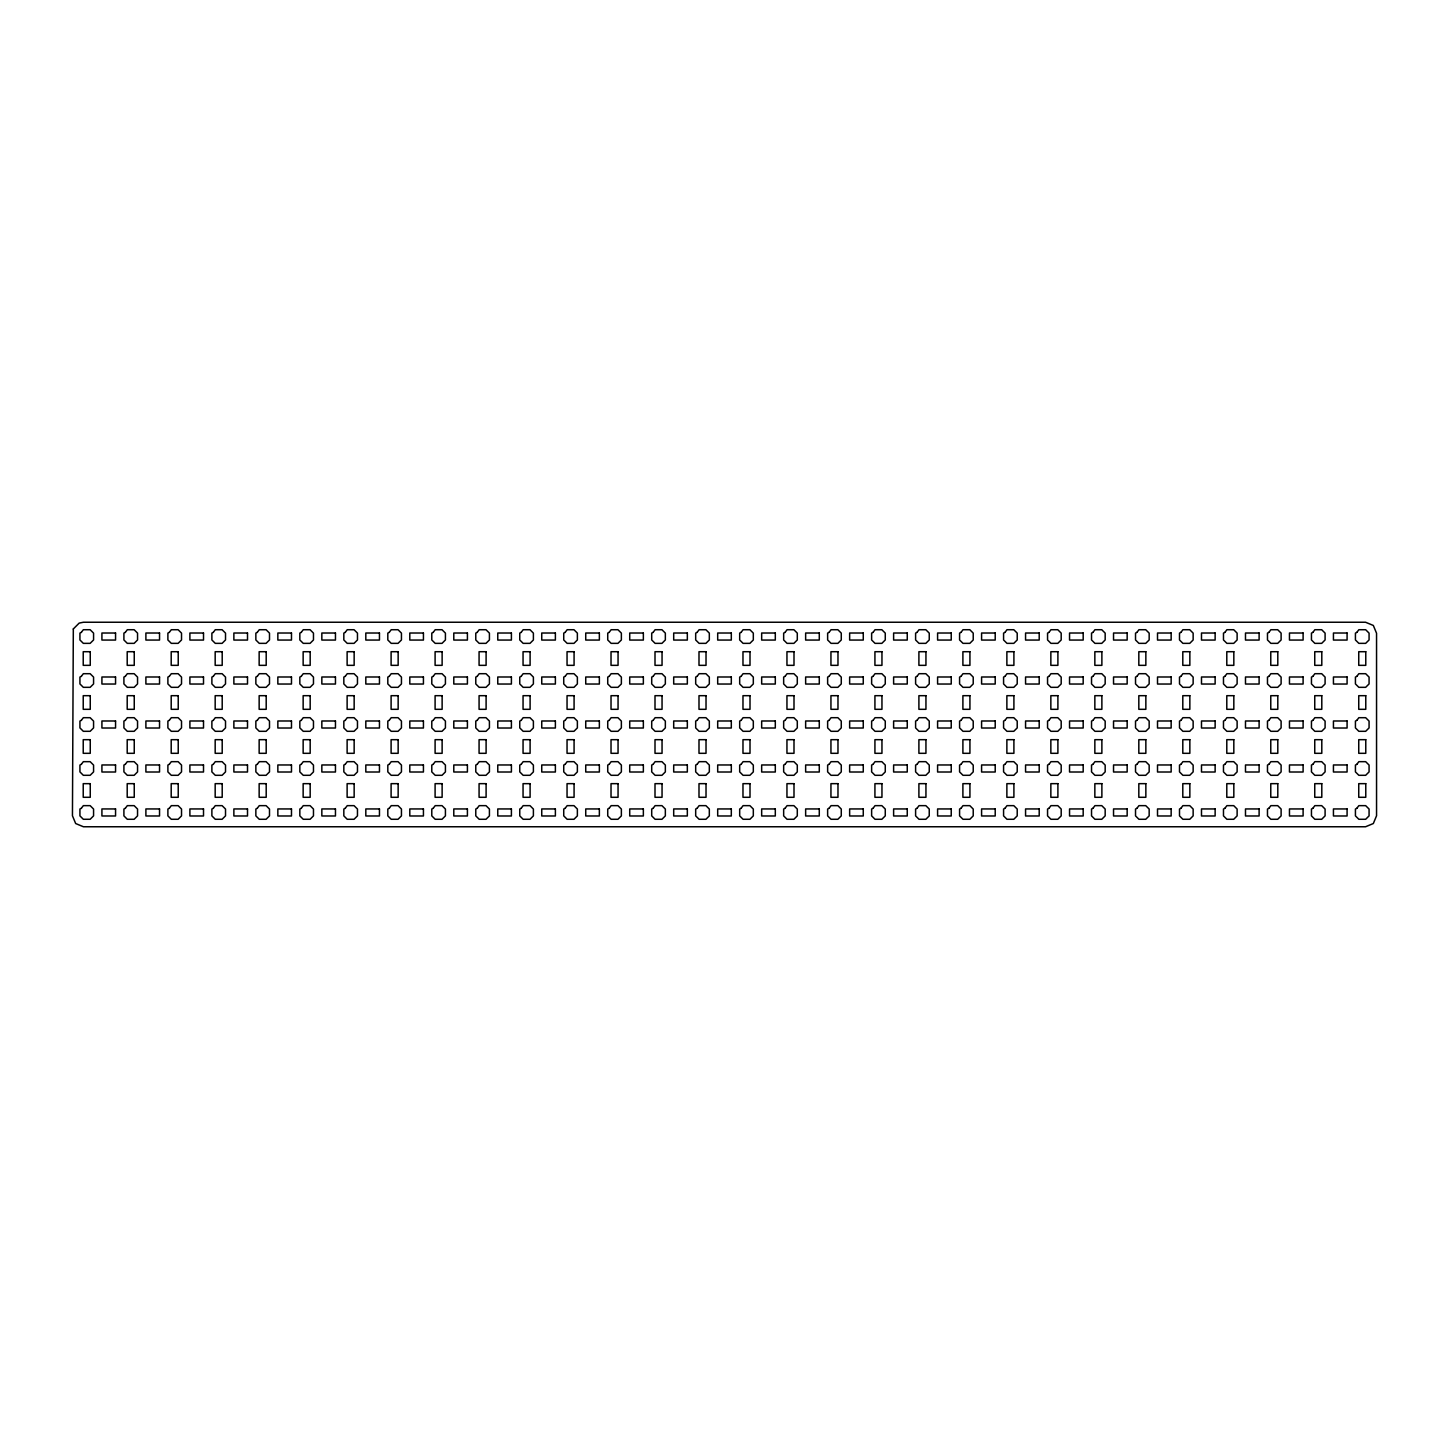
<?xml version="1.0" encoding="UTF-8"?>
<svg xmlns="http://www.w3.org/2000/svg" width="1449" height="1449" viewBox="0 0 1449 1449"><rect width="100%" height="100%" fill="white"/><g stroke="black" fill="none" stroke-linecap="round" stroke-linejoin="round"><path stroke-width="1.5" d="M73.319 628.957L72.45 815.769L75.674 823.539L83.444 826.763L1365.556 826.763L1373.326 823.539L1376.55 815.769L1376.55 633.231L1373.326 625.461L1365.556 622.237L83.444 622.237L79.17 623.106L73.319 628.957M81.343 632.38L79.93 633.122L79.93 639.951L83.336 643.356L90.146 643.356L93.569 639.951L93.569 633.122L90.146 629.717L83.336 629.717L81.343 632.38M81.343 676.357L79.93 677.1L79.93 683.928L83.336 687.333L90.146 687.333L93.569 683.928L93.569 677.1L90.146 673.694L83.336 673.694L81.343 676.357M125.32 632.38L123.908 633.122L123.908 639.951L127.313 643.356L134.141 643.356L137.546 639.951L137.546 633.122L134.141 629.717L127.313 629.717L125.32 632.38M81.343 720.352L79.93 721.095L79.93 727.905L83.336 731.31L90.146 731.31L93.569 727.905L93.569 721.095L90.146 717.69L83.336 717.69L81.343 720.352M125.32 676.357L123.908 677.1L123.908 683.928L127.313 687.333L134.141 687.333L137.546 683.928L137.546 677.1L134.141 673.694L127.313 673.694L125.32 676.357M169.298 632.38L167.885 633.122L167.885 639.951L171.308 643.356L178.118 643.356L181.523 639.951L181.523 633.122L178.118 629.717L171.308 629.717L169.298 632.38M81.343 764.329L79.93 765.072L79.93 771.9L83.336 775.306L90.146 775.306L93.569 771.9L93.569 765.072L90.146 761.667L83.336 761.667L81.343 764.329M125.32 720.352L123.908 721.095L123.908 727.905L127.313 731.31L134.141 731.31L137.546 727.905L137.546 721.095L134.141 717.69L127.313 717.69L125.32 720.352M169.298 676.357L167.885 677.1L167.885 683.928L171.308 687.333L178.118 687.333L181.523 683.928L181.523 677.1L178.118 673.694L171.308 673.694L169.298 676.357M81.343 808.307L79.93 809.049L79.93 815.878L83.336 819.283L90.146 819.283L93.569 815.878L93.569 809.049L90.146 805.644L83.336 805.644L81.343 808.307M213.293 632.38L211.88 633.122L211.88 639.951L215.285 643.356L222.095 643.356L225.519 639.951L225.519 633.122L222.095 629.717L215.285 629.717L213.293 632.38M125.32 764.329L123.908 765.072L123.908 771.9L127.313 775.306L134.141 775.306L137.546 771.9L137.546 765.072L134.141 761.667L127.313 761.667L125.32 764.329M169.298 720.352L167.885 721.095L167.885 727.905L171.308 731.31L178.118 731.31L181.523 727.905L181.523 721.095L178.118 717.69L171.308 717.69L169.298 720.352M213.293 676.357L211.88 677.1L211.88 683.928L215.285 687.333L222.095 687.333L225.519 683.928L225.519 677.1L222.095 673.694L215.285 673.694L213.293 676.357M125.32 808.307L123.908 809.049L123.908 815.878L127.313 819.283L134.141 819.283L137.546 815.878L137.546 809.049L134.141 805.644L127.313 805.644L125.32 808.307M257.27 632.38L255.857 633.122L255.857 639.951L259.262 643.356L266.091 643.356L269.496 639.951L269.496 633.122L266.091 629.717L259.262 629.717L257.27 632.38M169.298 764.329L167.885 765.072L167.885 771.9L171.308 775.306L178.118 775.306L181.523 771.9L181.523 765.072L178.118 761.667L171.308 761.667L169.298 764.329M213.293 720.352L211.88 721.095L211.88 727.905L215.285 731.31L222.095 731.31L225.519 727.905L225.519 721.095L222.095 717.69L215.285 717.69L213.293 720.352M257.27 676.357L255.857 677.1L255.857 683.928L259.262 687.333L266.091 687.333L269.496 683.928L269.496 677.1L266.091 673.694L259.262 673.694L257.27 676.357M169.298 808.307L167.885 809.049L167.885 815.878L171.308 819.283L178.118 819.283L181.523 815.878L181.523 809.049L178.118 805.644L171.308 805.644L169.298 808.307M301.247 632.38L299.834 633.122L299.834 639.951L303.258 643.356L310.068 643.356L313.473 639.951L313.473 633.122L310.068 629.717L303.258 629.717L301.247 632.38M213.293 764.329L211.88 765.072L211.88 771.9L215.285 775.306L222.095 775.306L225.519 771.9L225.519 765.072L222.095 761.667L215.285 761.667L213.293 764.329M257.27 720.352L255.857 721.095L255.857 727.905L259.262 731.31L266.091 731.31L269.496 727.905L269.496 721.095L266.091 717.69L259.262 717.69L257.27 720.352M301.247 676.357L299.834 677.1L299.834 683.928L303.258 687.333L310.068 687.333L313.473 683.928L313.473 677.1L310.068 673.694L303.258 673.694L301.247 676.357M213.293 808.307L211.88 809.049L211.88 815.878L215.285 819.283L222.095 819.283L225.519 815.878L225.519 809.049L222.095 805.644L215.285 805.644L213.293 808.307M345.242 632.38L343.83 633.122L343.83 639.951L347.235 643.356L354.045 643.356L357.468 639.951L357.468 633.122L354.045 629.717L347.235 629.717L345.242 632.38M257.27 764.329L255.857 765.072L255.857 771.9L259.262 775.306L266.091 775.306L269.496 771.9L269.496 765.072L266.091 761.667L259.262 761.667L257.27 764.329M301.247 720.352L299.834 721.095L299.834 727.905L303.258 731.31L310.068 731.31L313.473 727.905L313.473 721.095L310.068 717.69L303.258 717.69L301.247 720.352M345.242 676.357L343.83 677.1L343.83 683.928L347.235 687.333L354.045 687.333L357.468 683.928L357.468 677.1L354.045 673.694L347.235 673.694L345.242 676.357M257.27 808.307L255.857 809.049L255.857 815.878L259.262 819.283L266.091 819.283L269.496 815.878L269.496 809.049L266.091 805.644L259.262 805.644L257.27 808.307M389.22 632.38L387.807 633.122L387.807 639.951L391.212 643.356L398.04 643.356L401.445 639.951L401.445 633.122L398.04 629.717L391.212 629.717L389.22 632.38M301.247 764.329L299.834 765.072L299.834 771.9L303.258 775.306L310.068 775.306L313.473 771.9L313.473 765.072L310.068 761.667L303.258 761.667L301.247 764.329M345.242 720.352L343.83 721.095L343.83 727.905L347.235 731.31L354.045 731.31L357.468 727.905L357.468 721.095L354.045 717.69L347.235 717.69L345.242 720.352M389.22 676.357L387.807 677.1L387.807 683.928L391.212 687.333L398.04 687.333L401.445 683.928L401.445 677.1L398.04 673.694L391.212 673.694L389.22 676.357M301.247 808.307L299.834 809.049L299.834 815.878L303.258 819.283L310.068 819.283L313.473 815.878L313.473 809.049L310.068 805.644L303.258 805.644L301.247 808.307M433.197 632.38L431.784 633.122L431.784 639.951L435.207 643.356L442.017 643.356L445.423 639.951L445.423 633.122L442.017 629.717L435.207 629.717L433.197 632.38M345.242 764.329L343.83 765.072L343.83 771.9L347.235 775.306L354.045 775.306L357.468 771.9L357.468 765.072L354.045 761.667L347.235 761.667L345.242 764.329M389.22 720.352L387.807 721.095L387.807 727.905L391.212 731.31L398.04 731.31L401.445 727.905L401.445 721.095L398.04 717.69L391.212 717.69L389.22 720.352M433.197 676.357L431.784 677.1L431.784 683.928L435.207 687.333L442.017 687.333L445.423 683.928L445.423 677.1L442.017 673.694L435.207 673.694L433.197 676.357M345.242 808.307L343.83 809.049L343.83 815.878L347.235 819.283L354.045 819.283L357.468 815.878L357.468 809.049L354.045 805.644L347.235 805.644L345.242 808.307M477.192 632.38L475.779 633.122L475.779 639.951L479.184 643.356L485.995 643.356L489.418 639.951L489.418 633.122L485.995 629.717L479.184 629.717L477.192 632.38M389.22 764.329L387.807 765.072L387.807 771.9L391.212 775.306L398.04 775.306L401.445 771.9L401.445 765.072L398.04 761.667L391.212 761.667L389.22 764.329M433.197 720.352L431.784 721.095L431.784 727.905L435.207 731.31L442.017 731.31L445.423 727.905L445.423 721.095L442.017 717.69L435.207 717.69L433.197 720.352M477.192 676.357L475.779 677.1L475.779 683.928L479.184 687.333L485.995 687.333L489.418 683.928L489.418 677.1L485.995 673.694L479.184 673.694L477.192 676.357M389.22 808.307L387.807 809.049L387.807 815.878L391.212 819.283L398.04 819.283L401.445 815.878L401.445 809.049L398.04 805.644L391.212 805.644L389.22 808.307M521.169 632.38L519.756 633.122L519.756 639.951L523.161 643.356L529.99 643.356L533.395 639.951L533.395 633.122L529.99 629.717L523.161 629.717L521.169 632.38M433.197 764.329L431.784 765.072L431.784 771.9L435.207 775.306L442.017 775.306L445.423 771.9L445.423 765.072L442.017 761.667L435.207 761.667L433.197 764.329M477.192 720.352L475.779 721.095L475.779 727.905L479.184 731.31L485.995 731.31L489.418 727.905L489.418 721.095L485.995 717.69L479.184 717.69L477.192 720.352M521.169 676.357L519.756 677.1L519.756 683.928L523.161 687.333L529.99 687.333L533.395 683.928L533.395 677.1L529.99 673.694L523.161 673.694L521.169 676.357M433.197 808.307L431.784 809.049L431.784 815.878L435.207 819.283L442.017 819.283L445.423 815.878L445.423 809.049L442.017 805.644L435.207 805.644L433.197 808.307M565.146 632.38L563.733 633.122L563.733 639.951L567.157 643.356L573.967 643.356L577.372 639.951L577.372 633.122L573.967 629.717L567.157 629.717L565.146 632.38M477.192 764.329L475.779 765.072L475.779 771.9L479.184 775.306L485.995 775.306L489.418 771.9L489.418 765.072L485.995 761.667L479.184 761.667L477.192 764.329M521.169 720.352L519.756 721.095L519.756 727.905L523.161 731.31L529.99 731.31L533.395 727.905L533.395 721.095L529.99 717.69L523.161 717.69L521.169 720.352M565.146 676.357L563.733 677.1L563.733 683.928L567.157 687.333L573.967 687.333L577.372 683.928L577.372 677.1L573.967 673.694L567.157 673.694L565.146 676.357M477.192 808.307L475.779 809.049L475.779 815.878L479.184 819.283L485.995 819.283L489.418 815.878L489.418 809.049L485.995 805.644L479.184 805.644L477.192 808.307M609.141 632.38L607.729 633.122L607.729 639.951L611.134 643.356L617.944 643.356L621.367 639.951L621.367 633.122L617.944 629.717L611.134 629.717L609.141 632.38M521.169 764.329L519.756 765.072L519.756 771.9L523.161 775.306L529.99 775.306L533.395 771.9L533.395 765.072L529.99 761.667L523.161 761.667L521.169 764.329M565.146 720.352L563.733 721.095L563.733 727.905L567.157 731.31L573.967 731.31L577.372 727.905L577.372 721.095L573.967 717.69L567.157 717.69L565.146 720.352M609.141 676.357L607.729 677.1L607.729 683.928L611.134 687.333L617.944 687.333L621.367 683.928L621.367 677.1L617.944 673.694L611.134 673.694L609.141 676.357M521.169 808.307L519.756 809.049L519.756 815.878L523.161 819.283L529.99 819.283L533.395 815.878L533.395 809.049L529.99 805.644L523.161 805.644L521.169 808.307M653.119 632.38L651.706 633.122L651.706 639.951L655.111 643.356L661.939 643.356L665.345 639.951L665.345 633.122L661.939 629.717L655.111 629.717L653.119 632.38M565.146 764.329L563.733 765.072L563.733 771.9L567.157 775.306L573.967 775.306L577.372 771.9L577.372 765.072L573.967 761.667L567.157 761.667L565.146 764.329M609.141 720.352L607.729 721.095L607.729 727.905L611.134 731.31L617.944 731.31L621.367 727.905L621.367 721.095L617.944 717.69L611.134 717.69L609.141 720.352M653.119 676.357L651.706 677.1L651.706 683.928L655.111 687.333L661.939 687.333L665.345 683.928L665.345 677.1L661.939 673.694L655.111 673.694L653.119 676.357M565.146 808.307L563.733 809.049L563.733 815.878L567.157 819.283L573.967 819.283L577.372 815.878L577.372 809.049L573.967 805.644L567.157 805.644L565.146 808.307M697.096 632.38L695.683 633.122L695.683 639.951L699.106 643.356L705.917 643.356L709.322 639.951L709.322 633.122L705.917 629.717L699.106 629.717L697.096 632.38M609.141 764.329L607.729 765.072L607.729 771.9L611.134 775.306L617.944 775.306L621.367 771.9L621.367 765.072L617.944 761.667L611.134 761.667L609.141 764.329M653.119 720.352L651.706 721.095L651.706 727.905L655.111 731.31L661.939 731.31L665.345 727.905L665.345 721.095L661.939 717.69L655.111 717.69L653.119 720.352M697.096 676.357L695.683 677.1L695.683 683.928L699.106 687.333L705.917 687.333L709.322 683.928L709.322 677.1L705.917 673.694L699.106 673.694L697.096 676.357M609.141 808.307L607.729 809.049L607.729 815.878L611.134 819.283L617.944 819.283L621.367 815.878L621.367 809.049L617.944 805.644L611.134 805.644L609.141 808.307M741.091 632.38L739.678 633.122L739.678 639.951L743.083 643.356L749.894 643.356L753.317 639.951L753.317 633.122L749.894 629.717L743.083 629.717L741.091 632.38M653.119 764.329L651.706 765.072L651.706 771.9L655.111 775.306L661.939 775.306L665.345 771.9L665.345 765.072L661.939 761.667L655.111 761.667L653.119 764.329M697.096 720.352L695.683 721.095L695.683 727.905L699.106 731.31L705.917 731.31L709.322 727.905L709.322 721.095L705.917 717.69L699.106 717.69L697.096 720.352M741.091 676.357L739.678 677.1L739.678 683.928L743.083 687.333L749.894 687.333L753.317 683.928L753.317 677.1L749.894 673.694L743.083 673.694L741.091 676.357M653.119 808.307L651.706 809.049L651.706 815.878L655.111 819.283L661.939 819.283L665.345 815.878L665.345 809.049L661.939 805.644L655.111 805.644L653.119 808.307M785.068 632.38L783.655 633.122L783.655 639.951L787.061 643.356L793.889 643.356L797.294 639.951L797.294 633.122L793.889 629.717L787.061 629.717L785.068 632.38M697.096 764.329L695.683 765.072L695.683 771.9L699.106 775.306L705.917 775.306L709.322 771.9L709.322 765.072L705.917 761.667L699.106 761.667L697.096 764.329M741.091 720.352L739.678 721.095L739.678 727.905L743.083 731.31L749.894 731.31L753.317 727.905L753.317 721.095L749.894 717.69L743.083 717.69L741.091 720.352M785.068 676.357L783.655 677.1L783.655 683.928L787.061 687.333L793.889 687.333L797.294 683.928L797.294 677.1L793.889 673.694L787.061 673.694L785.068 676.357M697.096 808.307L695.683 809.049L695.683 815.878L699.106 819.283L705.917 819.283L709.322 815.878L709.322 809.049L705.917 805.644L699.106 805.644L697.096 808.307M829.045 632.38L827.633 633.122L827.633 639.951L831.056 643.356L837.866 643.356L841.271 639.951L841.271 633.122L837.866 629.717L831.056 629.717L829.045 632.38M741.091 764.329L739.678 765.072L739.678 771.9L743.083 775.306L749.894 775.306L753.317 771.9L753.317 765.072L749.894 761.667L743.083 761.667L741.091 764.329M785.068 720.352L783.655 721.095L783.655 727.905L787.061 731.31L793.889 731.31L797.294 727.905L797.294 721.095L793.889 717.69L787.061 717.69L785.068 720.352M829.045 676.357L827.633 677.1L827.633 683.928L831.056 687.333L837.866 687.333L841.271 683.928L841.271 677.1L837.866 673.694L831.056 673.694L829.045 676.357M741.091 808.307L739.678 809.049L739.678 815.878L743.083 819.283L749.894 819.283L753.317 815.878L753.317 809.049L749.894 805.644L743.083 805.644L741.091 808.307M873.041 632.38L871.628 633.122L871.628 639.951L875.033 643.356L881.843 643.356L885.267 639.951L885.267 633.122L881.843 629.717L875.033 629.717L873.041 632.38M785.068 764.329L783.655 765.072L783.655 771.9L787.061 775.306L793.889 775.306L797.294 771.9L797.294 765.072L793.889 761.667L787.061 761.667L785.068 764.329M829.045 720.352L827.633 721.095L827.633 727.905L831.056 731.31L837.866 731.31L841.271 727.905L841.271 721.095L837.866 717.69L831.056 717.69L829.045 720.352M873.041 676.357L871.628 677.1L871.628 683.928L875.033 687.333L881.843 687.333L885.267 683.928L885.267 677.1L881.843 673.694L875.033 673.694L873.041 676.357M785.068 808.307L783.655 809.049L783.655 815.878L787.061 819.283L793.889 819.283L797.294 815.878L797.294 809.049L793.889 805.644L787.061 805.644L785.068 808.307M917.018 632.38L915.605 633.122L915.605 639.951L919.01 643.356L925.839 643.356L929.244 639.951L929.244 633.122L925.839 629.717L919.01 629.717L917.018 632.38M829.045 764.329L827.633 765.072L827.633 771.9L831.056 775.306L837.866 775.306L841.271 771.9L841.271 765.072L837.866 761.667L831.056 761.667L829.045 764.329M873.041 720.352L871.628 721.095L871.628 727.905L875.033 731.31L881.843 731.31L885.267 727.905L885.267 721.095L881.843 717.69L875.033 717.69L873.041 720.352M917.018 676.357L915.605 677.1L915.605 683.928L919.01 687.333L925.839 687.333L929.244 683.928L929.244 677.1L925.839 673.694L919.01 673.694L917.018 676.357M829.045 808.307L827.633 809.049L827.633 815.878L831.056 819.283L837.866 819.283L841.271 815.878L841.271 809.049L837.866 805.644L831.056 805.644L829.045 808.307M960.995 632.38L959.582 633.122L959.582 639.951L963.005 643.356L969.816 643.356L973.221 639.951L973.221 633.122L969.816 629.717L963.005 629.717L960.995 632.38M873.041 764.329L871.628 765.072L871.628 771.9L875.033 775.306L881.843 775.306L885.267 771.9L885.267 765.072L881.843 761.667L875.033 761.667L873.041 764.329M917.018 720.352L915.605 721.095L915.605 727.905L919.01 731.31L925.839 731.31L929.244 727.905L929.244 721.095L925.839 717.69L919.01 717.69L917.018 720.352M960.995 676.357L959.582 677.1L959.582 683.928L963.005 687.333L969.816 687.333L973.221 683.928L973.221 677.1L969.816 673.694L963.005 673.694L960.995 676.357M873.041 808.307L871.628 809.049L871.628 815.878L875.033 819.283L881.843 819.283L885.267 815.878L885.267 809.049L881.843 805.644L875.033 805.644L873.041 808.307M1004.99 632.38L1003.577 633.122L1003.577 639.951L1006.983 643.356L1013.793 643.356L1017.216 639.951L1017.216 633.122L1013.793 629.717L1006.983 629.717L1004.99 632.38M917.018 764.329L915.605 765.072L915.605 771.9L919.01 775.306L925.839 775.306L929.244 771.9L929.244 765.072L925.839 761.667L919.01 761.667L917.018 764.329M960.995 720.352L959.582 721.095L959.582 727.905L963.005 731.31L969.816 731.31L973.221 727.905L973.221 721.095L969.816 717.69L963.005 717.69L960.995 720.352M1004.99 676.357L1003.577 677.1L1003.577 683.928L1006.983 687.333L1013.793 687.333L1017.216 683.928L1017.216 677.1L1013.793 673.694L1006.983 673.694L1004.99 676.357M917.018 808.307L915.605 809.049L915.605 815.878L919.01 819.283L925.839 819.283L929.244 815.878L929.244 809.049L925.839 805.644L919.01 805.644L917.018 808.307M1048.967 632.38L1047.555 633.122L1047.555 639.951L1050.96 643.356L1057.788 643.356L1061.193 639.951L1061.193 633.122L1057.788 629.717L1050.96 629.717L1048.967 632.38M960.995 764.329L959.582 765.072L959.582 771.9L963.005 775.306L969.816 775.306L973.221 771.9L973.221 765.072L969.816 761.667L963.005 761.667L960.995 764.329M1004.99 720.352L1003.577 721.095L1003.577 727.905L1006.983 731.31L1013.793 731.31L1017.216 727.905L1017.216 721.095L1013.793 717.69L1006.983 717.69L1004.99 720.352M1048.967 676.357L1047.555 677.1L1047.555 683.928L1050.96 687.333L1057.788 687.333L1061.193 683.928L1061.193 677.1L1057.788 673.694L1050.96 673.694L1048.967 676.357M960.995 808.307L959.582 809.049L959.582 815.878L963.005 819.283L969.816 819.283L973.221 815.878L973.221 809.049L969.816 805.644L963.005 805.644L960.995 808.307M1092.944 632.38L1091.532 633.122L1091.532 639.951L1094.955 643.356L1101.765 643.356L1105.17 639.951L1105.17 633.122L1101.765 629.717L1094.955 629.717L1092.944 632.38M1004.99 764.329L1003.577 765.072L1003.577 771.9L1006.983 775.306L1013.793 775.306L1017.216 771.9L1017.216 765.072L1013.793 761.667L1006.983 761.667L1004.99 764.329M1048.967 720.352L1047.555 721.095L1047.555 727.905L1050.96 731.31L1057.788 731.31L1061.193 727.905L1061.193 721.095L1057.788 717.69L1050.96 717.69L1048.967 720.352M1092.944 676.357L1091.532 677.1L1091.532 683.928L1094.955 687.333L1101.765 687.333L1105.17 683.928L1105.17 677.1L1101.765 673.694L1094.955 673.694L1092.944 676.357M1004.99 808.307L1003.577 809.049L1003.577 815.878L1006.983 819.283L1013.793 819.283L1017.216 815.878L1017.216 809.049L1013.793 805.644L1006.983 805.644L1004.99 808.307M1136.94 632.38L1135.527 633.122L1135.527 639.951L1138.932 643.356L1145.742 643.356L1149.166 639.951L1149.166 633.122L1145.742 629.717L1138.932 629.717L1136.94 632.38M1048.967 764.329L1047.555 765.072L1047.555 771.9L1050.96 775.306L1057.788 775.306L1061.193 771.9L1061.193 765.072L1057.788 761.667L1050.96 761.667L1048.967 764.329M1092.944 720.352L1091.532 721.095L1091.532 727.905L1094.955 731.31L1101.765 731.31L1105.17 727.905L1105.17 721.095L1101.765 717.69L1094.955 717.69L1092.944 720.352M1136.94 676.357L1135.527 677.1L1135.527 683.928L1138.932 687.333L1145.742 687.333L1149.166 683.928L1149.166 677.1L1145.742 673.694L1138.932 673.694L1136.94 676.357M1048.967 808.307L1047.555 809.049L1047.555 815.878L1050.96 819.283L1057.788 819.283L1061.193 815.878L1061.193 809.049L1057.788 805.644L1050.96 805.644L1048.967 808.307M1180.917 632.38L1179.504 633.122L1179.504 639.951L1182.909 643.356L1189.738 643.356L1193.143 639.951L1193.143 633.122L1189.738 629.717L1182.909 629.717L1180.917 632.38M1092.944 764.329L1091.532 765.072L1091.532 771.9L1094.955 775.306L1101.765 775.306L1105.17 771.9L1105.17 765.072L1101.765 761.667L1094.955 761.667L1092.944 764.329M1136.94 720.352L1135.527 721.095L1135.527 727.905L1138.932 731.31L1145.742 731.31L1149.166 727.905L1149.166 721.095L1145.742 717.69L1138.932 717.69L1136.94 720.352M1180.917 676.357L1179.504 677.1L1179.504 683.928L1182.909 687.333L1189.738 687.333L1193.143 683.928L1193.143 677.1L1189.738 673.694L1182.909 673.694L1180.917 676.357M1092.944 808.307L1091.532 809.049L1091.532 815.878L1094.955 819.283L1101.765 819.283L1105.17 815.878L1105.17 809.049L1101.765 805.644L1094.955 805.644L1092.944 808.307M1224.894 632.38L1223.481 633.122L1223.481 639.951L1226.905 643.356L1233.715 643.356L1237.12 639.951L1237.12 633.122L1233.715 629.717L1226.905 629.717L1224.894 632.38M1136.94 764.329L1135.527 765.072L1135.527 771.9L1138.932 775.306L1145.742 775.306L1149.166 771.9L1149.166 765.072L1145.742 761.667L1138.932 761.667L1136.94 764.329M1180.917 720.352L1179.504 721.095L1179.504 727.905L1182.909 731.31L1189.738 731.31L1193.143 727.905L1193.143 721.095L1189.738 717.69L1182.909 717.69L1180.917 720.352M1224.894 676.357L1223.481 677.1L1223.481 683.928L1226.905 687.333L1233.715 687.333L1237.12 683.928L1237.12 677.1L1233.715 673.694L1226.905 673.694L1224.894 676.357M1136.94 808.307L1135.527 809.049L1135.527 815.878L1138.932 819.283L1145.742 819.283L1149.166 815.878L1149.166 809.049L1145.742 805.644L1138.932 805.644L1136.94 808.307M1268.889 632.38L1267.477 633.122L1267.477 639.951L1270.882 643.356L1277.692 643.356L1281.115 639.951L1281.115 633.122L1277.692 629.717L1270.882 629.717L1268.889 632.38M1180.917 764.329L1179.504 765.072L1179.504 771.9L1182.909 775.306L1189.738 775.306L1193.143 771.9L1193.143 765.072L1189.738 761.667L1182.909 761.667L1180.917 764.329M1224.894 720.352L1223.481 721.095L1223.481 727.905L1226.905 731.31L1233.715 731.31L1237.12 727.905L1237.12 721.095L1233.715 717.69L1226.905 717.69L1224.894 720.352M1268.889 676.357L1267.477 677.1L1267.477 683.928L1270.882 687.333L1277.692 687.333L1281.115 683.928L1281.115 677.1L1277.692 673.694L1270.882 673.694L1268.889 676.357M1180.917 808.307L1179.504 809.049L1179.504 815.878L1182.909 819.283L1189.738 819.283L1193.143 815.878L1193.143 809.049L1189.738 805.644L1182.909 805.644L1180.917 808.307M1312.866 632.38L1311.454 633.122L1311.454 639.951L1314.859 643.356L1321.687 643.356L1325.092 639.951L1325.092 633.122L1321.687 629.717L1314.859 629.717L1312.866 632.38M1224.894 764.329L1223.481 765.072L1223.481 771.9L1226.905 775.306L1233.715 775.306L1237.12 771.9L1237.12 765.072L1233.715 761.667L1226.905 761.667L1224.894 764.329M1268.889 720.352L1267.477 721.095L1267.477 727.905L1270.882 731.31L1277.692 731.31L1281.115 727.905L1281.115 721.095L1277.692 717.69L1270.882 717.69L1268.889 720.352M1312.866 676.357L1311.454 677.1L1311.454 683.928L1314.859 687.333L1321.687 687.333L1325.092 683.928L1325.092 677.1L1321.687 673.694L1314.859 673.694L1312.866 676.357M1224.894 808.307L1223.481 809.049L1223.481 815.878L1226.905 819.283L1233.715 819.283L1237.12 815.878L1237.12 809.049L1233.715 805.644L1226.905 805.644L1224.894 808.307M1356.844 632.38L1355.431 633.122L1355.431 639.951L1358.854 643.356L1365.664 643.356L1369.07 639.951L1369.07 633.122L1365.664 629.717L1358.854 629.717L1356.844 632.38M1268.889 764.329L1267.477 765.072L1267.477 771.9L1270.882 775.306L1277.692 775.306L1281.115 771.9L1281.115 765.072L1277.692 761.667L1270.882 761.667L1268.889 764.329M1312.866 720.352L1311.454 721.095L1311.454 727.905L1314.859 731.31L1321.687 731.31L1325.092 727.905L1325.092 721.095L1321.687 717.69L1314.859 717.69L1312.866 720.352M1356.844 676.357L1355.431 677.1L1355.431 683.928L1358.854 687.333L1365.664 687.333L1369.07 683.928L1369.07 677.1L1365.664 673.694L1358.854 673.694L1356.844 676.357M1268.889 808.307L1267.477 809.049L1267.477 815.878L1270.882 819.283L1277.692 819.283L1281.115 815.878L1281.115 809.049L1277.692 805.644L1270.882 805.644L1268.889 808.307M1312.866 764.329L1311.454 765.072L1311.454 771.9L1314.859 775.306L1321.687 775.306L1325.092 771.9L1325.092 765.072L1321.687 761.667L1314.859 761.667L1312.866 764.329M1356.844 720.352L1355.431 721.095L1355.431 727.905L1358.854 731.31L1365.664 731.31L1369.07 727.905L1369.07 721.095L1365.664 717.69L1358.854 717.69L1356.844 720.352M1312.866 808.307L1311.454 809.049L1311.454 815.878L1314.859 819.283L1321.687 819.283L1325.092 815.878L1325.092 809.049L1321.687 805.644L1314.859 805.644L1312.866 808.307M1356.844 764.329L1355.431 765.072L1355.431 771.9L1358.854 775.306L1365.664 775.306L1369.07 771.9L1369.07 765.072L1365.664 761.667L1358.854 761.667L1356.844 764.329M1356.844 808.307L1355.431 809.049L1355.431 815.878L1358.854 819.283L1365.664 819.283L1369.07 815.878L1369.07 809.049L1365.664 805.644L1358.854 805.644L1356.844 808.307M115.558 633.014L101.919 633.014L101.919 640.06L115.558 640.06L115.558 633.014M159.535 633.014L145.896 633.014L145.896 640.06L159.535 640.06L159.535 633.014M203.512 633.014L189.891 633.014L189.891 640.06L203.512 640.06L203.512 633.014M247.507 633.014L233.869 633.014L233.869 640.06L247.507 640.06L247.507 633.014M291.484 633.014L277.846 633.014L277.846 640.06L291.484 640.06L291.484 633.014M335.462 633.014L321.841 633.014L321.841 640.06L335.462 640.06L335.462 633.014M379.457 633.014L365.818 633.014L365.818 640.06L379.457 640.06L379.457 633.014M423.434 633.014L409.795 633.014L409.795 640.06L423.434 640.06L423.434 633.014M467.411 633.014L453.791 633.014L453.791 640.06L467.411 640.06L467.411 633.014M511.406 633.014L497.768 633.014L497.768 640.06L511.406 640.06L511.406 633.014M555.384 633.014L541.745 633.014L541.745 640.06L555.384 640.06L555.384 633.014M599.361 633.014L585.74 633.014L585.74 640.06L599.361 640.06L599.361 633.014M643.356 633.014L629.717 633.014L629.717 640.06L643.356 640.06L643.356 633.014M687.333 633.014L673.694 633.014L673.694 640.06L687.333 640.06L687.333 633.014M731.31 633.014L717.69 633.014L717.69 640.06L731.31 640.06L731.31 633.014M775.306 633.014L761.667 633.014L761.667 640.06L775.306 640.06L775.306 633.014M819.283 633.014L805.644 633.014L805.644 640.06L819.283 640.06L819.283 633.014M863.26 633.014L849.639 633.014L849.639 640.06L863.26 640.06L863.26 633.014M907.255 633.014L893.616 633.014L893.616 640.06L907.255 640.06L907.255 633.014M951.232 633.014L937.594 633.014L937.594 640.06L951.232 640.06L951.232 633.014M995.209 633.014L981.589 633.014L981.589 640.06L995.209 640.06L995.209 633.014M1039.205 633.014L1025.566 633.014L1025.566 640.06L1039.205 640.06L1039.205 633.014M1083.182 633.014L1069.543 633.014L1069.543 640.06L1083.182 640.06L1083.182 633.014M1127.159 633.014L1113.538 633.014L1113.538 640.06L1127.159 640.06L1127.159 633.014M1171.154 633.014L1157.516 633.014L1157.516 640.06L1171.154 640.06L1171.154 633.014M1215.131 633.014L1201.493 633.014L1201.493 640.06L1215.131 640.06L1215.131 633.014M1259.109 633.014L1245.488 633.014L1245.488 640.06L1259.109 640.06L1259.109 633.014M1303.104 633.014L1289.465 633.014L1289.465 640.06L1303.104 640.06L1303.104 633.014M1347.081 633.014L1333.442 633.014L1333.442 640.06L1347.081 640.06L1347.081 633.014M90.255 651.706L83.227 651.706L83.227 665.345L90.255 665.345L90.255 651.706M134.25 651.706L127.204 651.706L127.204 665.345L134.25 665.345L134.25 651.706M178.227 651.706L171.199 651.706L171.199 665.345L178.227 665.345L178.227 651.706M222.204 651.706L215.177 651.706L215.177 665.345L222.204 665.345L222.204 651.706M266.199 651.706L259.154 651.706L259.154 665.345L266.199 665.345L266.199 651.706M310.177 651.706L303.149 651.706L303.149 665.345L310.177 665.345L310.177 651.706M354.154 651.706L347.126 651.706L347.126 665.345L354.154 665.345L354.154 651.706M398.149 651.706L391.103 651.706L391.103 665.345L398.149 665.345L398.149 651.706M442.126 651.706L435.098 651.706L435.098 665.345L442.126 665.345L442.126 651.706M486.103 651.706L479.076 651.706L479.076 665.345L486.103 665.345L486.103 651.706M530.099 651.706L523.053 651.706L523.053 665.345L530.099 665.345L530.099 651.706M574.076 651.706L567.048 651.706L567.048 665.345L574.076 665.345L574.076 651.706M618.053 651.706L611.025 651.706L611.025 665.345L618.053 665.345L618.053 651.706M662.048 651.706L655.002 651.706L655.002 665.345L662.048 665.345L662.048 651.706M706.025 651.706L698.998 651.706L698.998 665.345L706.025 665.345L706.025 651.706M750.002 651.706L742.975 651.706L742.975 665.345L750.002 665.345L750.002 651.706M793.998 651.706L786.952 651.706L786.952 665.345L793.998 665.345L793.998 651.706M837.975 651.706L830.947 651.706L830.947 665.345L837.975 665.345L837.975 651.706M881.952 651.706L874.924 651.706L874.924 665.345L881.952 665.345L881.952 651.706M925.947 651.706L918.901 651.706L918.901 665.345L925.947 665.345L925.947 651.706M969.924 651.706L962.897 651.706L962.897 665.345L969.924 665.345L969.924 651.706M1013.902 651.706L1006.874 651.706L1006.874 665.345L1013.902 665.345L1013.902 651.706M1057.897 651.706L1050.851 651.706L1050.851 665.345L1057.897 665.345L1057.897 651.706M1101.874 651.706L1094.846 651.706L1094.846 665.345L1101.874 665.345L1101.874 651.706M1145.851 651.706L1138.823 651.706L1138.823 665.345L1145.851 665.345L1145.851 651.706M1189.846 651.706L1182.801 651.706L1182.801 665.345L1189.846 665.345L1189.846 651.706M1233.824 651.706L1226.796 651.706L1226.796 665.345L1233.824 665.345L1233.824 651.706M1277.801 651.706L1270.773 651.706L1270.773 665.345L1277.801 665.345L1277.801 651.706M1321.796 651.706L1314.75 651.706L1314.75 665.345L1321.796 665.345L1321.796 651.706M1365.773 651.706L1358.745 651.706L1358.745 665.345L1365.773 665.345L1365.773 651.706M115.558 676.991L101.919 676.991L101.919 684.037L115.558 684.037L115.558 676.991M159.535 676.991L145.896 676.991L145.896 684.037L159.535 684.037L159.535 676.991M203.512 676.991L189.891 676.991L189.891 684.037L203.512 684.037L203.512 676.991M247.507 676.991L233.869 676.991L233.869 684.037L247.507 684.037L247.507 676.991M291.484 676.991L277.846 676.991L277.846 684.037L291.484 684.037L291.484 676.991M335.462 676.991L321.841 676.991L321.841 684.037L335.462 684.037L335.462 676.991M379.457 676.991L365.818 676.991L365.818 684.037L379.457 684.037L379.457 676.991M423.434 676.991L409.795 676.991L409.795 684.037L423.434 684.037L423.434 676.991M467.411 676.991L453.791 676.991L453.791 684.037L467.411 684.037L467.411 676.991M511.406 676.991L497.768 676.991L497.768 684.037L511.406 684.037L511.406 676.991M555.384 676.991L541.745 676.991L541.745 684.037L555.384 684.037L555.384 676.991M599.361 676.991L585.74 676.991L585.74 684.037L599.361 684.037L599.361 676.991M643.356 676.991L629.717 676.991L629.717 684.037L643.356 684.037L643.356 676.991M687.333 676.991L673.694 676.991L673.694 684.037L687.333 684.037L687.333 676.991M731.31 676.991L717.69 676.991L717.69 684.037L731.31 684.037L731.31 676.991M775.306 676.991L761.667 676.991L761.667 684.037L775.306 684.037L775.306 676.991M819.283 676.991L805.644 676.991L805.644 684.037L819.283 684.037L819.283 676.991M863.26 676.991L849.639 676.991L849.639 684.037L863.26 684.037L863.26 676.991M907.255 676.991L893.616 676.991L893.616 684.037L907.255 684.037L907.255 676.991M951.232 676.991L937.594 676.991L937.594 684.037L951.232 684.037L951.232 676.991M995.209 676.991L981.589 676.991L981.589 684.037L995.209 684.037L995.209 676.991M1039.205 676.991L1025.566 676.991L1025.566 684.037L1039.205 684.037L1039.205 676.991M1083.182 676.991L1069.543 676.991L1069.543 684.037L1083.182 684.037L1083.182 676.991M1127.159 676.991L1113.538 676.991L1113.538 684.037L1127.159 684.037L1127.159 676.991M1171.154 676.991L1157.516 676.991L1157.516 684.037L1171.154 684.037L1171.154 676.991M1215.131 676.991L1201.493 676.991L1201.493 684.037L1215.131 684.037L1215.131 676.991M1259.109 676.991L1245.488 676.991L1245.488 684.037L1259.109 684.037L1259.109 676.991M1303.104 676.991L1289.465 676.991L1289.465 684.037L1303.104 684.037L1303.104 676.991M1347.081 676.991L1333.442 676.991L1333.442 684.037L1347.081 684.037L1347.081 676.991M90.255 695.683L83.227 695.683L83.227 709.322L90.255 709.322L90.255 695.683M134.25 695.683L127.204 695.683L127.204 709.322L134.25 709.322L134.25 695.683M178.227 695.683L171.199 695.683L171.199 709.322L178.227 709.322L178.227 695.683M222.204 695.683L215.177 695.683L215.177 709.322L222.204 709.322L222.204 695.683M266.199 695.683L259.154 695.683L259.154 709.322L266.199 709.322L266.199 695.683M310.177 695.683L303.149 695.683L303.149 709.322L310.177 709.322L310.177 695.683M354.154 695.683L347.126 695.683L347.126 709.322L354.154 709.322L354.154 695.683M398.149 695.683L391.103 695.683L391.103 709.322L398.149 709.322L398.149 695.683M442.126 695.683L435.098 695.683L435.098 709.322L442.126 709.322L442.126 695.683M486.103 695.683L479.076 695.683L479.076 709.322L486.103 709.322L486.103 695.683M530.099 695.683L523.053 695.683L523.053 709.322L530.099 709.322L530.099 695.683M574.076 695.683L567.048 695.683L567.048 709.322L574.076 709.322L574.076 695.683M618.053 695.683L611.025 695.683L611.025 709.322L618.053 709.322L618.053 695.683M662.048 695.683L655.002 695.683L655.002 709.322L662.048 709.322L662.048 695.683M706.025 695.683L698.998 695.683L698.998 709.322L706.025 709.322L706.025 695.683M750.002 695.683L742.975 695.683L742.975 709.322L750.002 709.322L750.002 695.683M793.998 695.683L786.952 695.683L786.952 709.322L793.998 709.322L793.998 695.683M837.975 695.683L830.947 695.683L830.947 709.322L837.975 709.322L837.975 695.683M881.952 695.683L874.924 695.683L874.924 709.322L881.952 709.322L881.952 695.683M925.947 695.683L918.901 695.683L918.901 709.322L925.947 709.322L925.947 695.683M969.924 695.683L962.897 695.683L962.897 709.322L969.924 709.322L969.924 695.683M1013.902 695.683L1006.874 695.683L1006.874 709.322L1013.902 709.322L1013.902 695.683M1057.897 695.683L1050.851 695.683L1050.851 709.322L1057.897 709.322L1057.897 695.683M1101.874 695.683L1094.846 695.683L1094.846 709.322L1101.874 709.322L1101.874 695.683M1145.851 695.683L1138.823 695.683L1138.823 709.322L1145.851 709.322L1145.851 695.683M1189.846 695.683L1182.801 695.683L1182.801 709.322L1189.846 709.322L1189.846 695.683M1233.824 695.683L1226.796 695.683L1226.796 709.322L1233.824 709.322L1233.824 695.683M1277.801 695.683L1270.773 695.683L1270.773 709.322L1277.801 709.322L1277.801 695.683M1321.796 695.683L1314.75 695.683L1314.75 709.322L1321.796 709.322L1321.796 695.683M1365.773 695.683L1358.745 695.683L1358.745 709.322L1365.773 709.322L1365.773 695.683M115.558 720.986L101.919 720.986L101.919 728.014L115.558 728.014L115.558 720.986M159.535 720.986L145.896 720.986L145.896 728.014L159.535 728.014L159.535 720.986M203.512 720.986L189.891 720.986L189.891 728.014L203.512 728.014L203.512 720.986M247.507 720.986L233.869 720.986L233.869 728.014L247.507 728.014L247.507 720.986M291.484 720.986L277.846 720.986L277.846 728.014L291.484 728.014L291.484 720.986M335.462 720.986L321.841 720.986L321.841 728.014L335.462 728.014L335.462 720.986M379.457 720.986L365.818 720.986L365.818 728.014L379.457 728.014L379.457 720.986M423.434 720.986L409.795 720.986L409.795 728.014L423.434 728.014L423.434 720.986M467.411 720.986L453.791 720.986L453.791 728.014L467.411 728.014L467.411 720.986M511.406 720.986L497.768 720.986L497.768 728.014L511.406 728.014L511.406 720.986M555.384 720.986L541.745 720.986L541.745 728.014L555.384 728.014L555.384 720.986M599.361 720.986L585.74 720.986L585.74 728.014L599.361 728.014L599.361 720.986M643.356 720.986L629.717 720.986L629.717 728.014L643.356 728.014L643.356 720.986M687.333 720.986L673.694 720.986L673.694 728.014L687.333 728.014L687.333 720.986M731.31 720.986L717.69 720.986L717.69 728.014L731.31 728.014L731.31 720.986M775.306 720.986L761.667 720.986L761.667 728.014L775.306 728.014L775.306 720.986M819.283 720.986L805.644 720.986L805.644 728.014L819.283 728.014L819.283 720.986M863.26 720.986L849.639 720.986L849.639 728.014L863.26 728.014L863.26 720.986M907.255 720.986L893.616 720.986L893.616 728.014L907.255 728.014L907.255 720.986M951.232 720.986L937.594 720.986L937.594 728.014L951.232 728.014L951.232 720.986M995.209 720.986L981.589 720.986L981.589 728.014L995.209 728.014L995.209 720.986M1039.205 720.986L1025.566 720.986L1025.566 728.014L1039.205 728.014L1039.205 720.986M1083.182 720.986L1069.543 720.986L1069.543 728.014L1083.182 728.014L1083.182 720.986M1127.159 720.986L1113.538 720.986L1113.538 728.014L1127.159 728.014L1127.159 720.986M1171.154 720.986L1157.516 720.986L1157.516 728.014L1171.154 728.014L1171.154 720.986M1215.131 720.986L1201.493 720.986L1201.493 728.014L1215.131 728.014L1215.131 720.986M1259.109 720.986L1245.488 720.986L1245.488 728.014L1259.109 728.014L1259.109 720.986M1303.104 720.986L1289.465 720.986L1289.465 728.014L1303.104 728.014L1303.104 720.986M1347.081 720.986L1333.442 720.986L1333.442 728.014L1347.081 728.014L1347.081 720.986M90.255 739.678L83.227 739.678L83.227 753.317L90.255 753.317L90.255 739.678M134.25 739.678L127.204 739.678L127.204 753.317L134.25 753.317L134.25 739.678M178.227 739.678L171.199 739.678L171.199 753.317L178.227 753.317L178.227 739.678M222.204 739.678L215.177 739.678L215.177 753.317L222.204 753.317L222.204 739.678M266.199 739.678L259.154 739.678L259.154 753.317L266.199 753.317L266.199 739.678M310.177 739.678L303.149 739.678L303.149 753.317L310.177 753.317L310.177 739.678M354.154 739.678L347.126 739.678L347.126 753.317L354.154 753.317L354.154 739.678M398.149 739.678L391.103 739.678L391.103 753.317L398.149 753.317L398.149 739.678M442.126 739.678L435.098 739.678L435.098 753.317L442.126 753.317L442.126 739.678M486.103 739.678L479.076 739.678L479.076 753.317L486.103 753.317L486.103 739.678M530.099 739.678L523.053 739.678L523.053 753.317L530.099 753.317L530.099 739.678M574.076 739.678L567.048 739.678L567.048 753.317L574.076 753.317L574.076 739.678M618.053 739.678L611.025 739.678L611.025 753.317L618.053 753.317L618.053 739.678M662.048 739.678L655.002 739.678L655.002 753.317L662.048 753.317L662.048 739.678M706.025 739.678L698.998 739.678L698.998 753.317L706.025 753.317L706.025 739.678M750.002 739.678L742.975 739.678L742.975 753.317L750.002 753.317L750.002 739.678M793.998 739.678L786.952 739.678L786.952 753.317L793.998 753.317L793.998 739.678M837.975 739.678L830.947 739.678L830.947 753.317L837.975 753.317L837.975 739.678M881.952 739.678L874.924 739.678L874.924 753.317L881.952 753.317L881.952 739.678M925.947 739.678L918.901 739.678L918.901 753.317L925.947 753.317L925.947 739.678M969.924 739.678L962.897 739.678L962.897 753.317L969.924 753.317L969.924 739.678M1013.902 739.678L1006.874 739.678L1006.874 753.317L1013.902 753.317L1013.902 739.678M1057.897 739.678L1050.851 739.678L1050.851 753.317L1057.897 753.317L1057.897 739.678M1101.874 739.678L1094.846 739.678L1094.846 753.317L1101.874 753.317L1101.874 739.678M1145.851 739.678L1138.823 739.678L1138.823 753.317L1145.851 753.317L1145.851 739.678M1189.846 739.678L1182.801 739.678L1182.801 753.317L1189.846 753.317L1189.846 739.678M1233.824 739.678L1226.796 739.678L1226.796 753.317L1233.824 753.317L1233.824 739.678M1277.801 739.678L1270.773 739.678L1270.773 753.317L1277.801 753.317L1277.801 739.678M1321.796 739.678L1314.75 739.678L1314.75 753.317L1321.796 753.317L1321.796 739.678M1365.773 739.678L1358.745 739.678L1358.745 753.317L1365.773 753.317L1365.773 739.678M115.558 764.963L101.919 764.963L101.919 772.009L115.558 772.009L115.558 764.963M159.535 764.963L145.896 764.963L145.896 772.009L159.535 772.009L159.535 764.963M203.512 764.963L189.891 764.963L189.891 772.009L203.512 772.009L203.512 764.963M247.507 764.963L233.869 764.963L233.869 772.009L247.507 772.009L247.507 764.963M291.484 764.963L277.846 764.963L277.846 772.009L291.484 772.009L291.484 764.963M335.462 764.963L321.841 764.963L321.841 772.009L335.462 772.009L335.462 764.963M379.457 764.963L365.818 764.963L365.818 772.009L379.457 772.009L379.457 764.963M423.434 764.963L409.795 764.963L409.795 772.009L423.434 772.009L423.434 764.963M467.411 764.963L453.791 764.963L453.791 772.009L467.411 772.009L467.411 764.963M511.406 764.963L497.768 764.963L497.768 772.009L511.406 772.009L511.406 764.963M555.384 764.963L541.745 764.963L541.745 772.009L555.384 772.009L555.384 764.963M599.361 764.963L585.74 764.963L585.74 772.009L599.361 772.009L599.361 764.963M643.356 764.963L629.717 764.963L629.717 772.009L643.356 772.009L643.356 764.963M687.333 764.963L673.694 764.963L673.694 772.009L687.333 772.009L687.333 764.963M731.31 764.963L717.69 764.963L717.69 772.009L731.31 772.009L731.31 764.963M775.306 764.963L761.667 764.963L761.667 772.009L775.306 772.009L775.306 764.963M819.283 764.963L805.644 764.963L805.644 772.009L819.283 772.009L819.283 764.963M863.26 764.963L849.639 764.963L849.639 772.009L863.26 772.009L863.26 764.963M907.255 764.963L893.616 764.963L893.616 772.009L907.255 772.009L907.255 764.963M951.232 764.963L937.594 764.963L937.594 772.009L951.232 772.009L951.232 764.963M995.209 764.963L981.589 764.963L981.589 772.009L995.209 772.009L995.209 764.963M1039.205 764.963L1025.566 764.963L1025.566 772.009L1039.205 772.009L1039.205 764.963M1083.182 764.963L1069.543 764.963L1069.543 772.009L1083.182 772.009L1083.182 764.963M1127.159 764.963L1113.538 764.963L1113.538 772.009L1127.159 772.009L1127.159 764.963M1171.154 764.963L1157.516 764.963L1157.516 772.009L1171.154 772.009L1171.154 764.963M1215.131 764.963L1201.493 764.963L1201.493 772.009L1215.131 772.009L1215.131 764.963M1259.109 764.963L1245.488 764.963L1245.488 772.009L1259.109 772.009L1259.109 764.963M1303.104 764.963L1289.465 764.963L1289.465 772.009L1303.104 772.009L1303.104 764.963M1347.081 764.963L1333.442 764.963L1333.442 772.009L1347.081 772.009L1347.081 764.963M90.255 783.655L83.227 783.655L83.227 797.294L90.255 797.294L90.255 783.655M134.25 783.655L127.204 783.655L127.204 797.294L134.25 797.294L134.25 783.655M178.227 783.655L171.199 783.655L171.199 797.294L178.227 797.294L178.227 783.655M222.204 783.655L215.177 783.655L215.177 797.294L222.204 797.294L222.204 783.655M266.199 783.655L259.154 783.655L259.154 797.294L266.199 797.294L266.199 783.655M310.177 783.655L303.149 783.655L303.149 797.294L310.177 797.294L310.177 783.655M354.154 783.655L347.126 783.655L347.126 797.294L354.154 797.294L354.154 783.655M398.149 783.655L391.103 783.655L391.103 797.294L398.149 797.294L398.149 783.655M442.126 783.655L435.098 783.655L435.098 797.294L442.126 797.294L442.126 783.655M486.103 783.655L479.076 783.655L479.076 797.294L486.103 797.294L486.103 783.655M530.099 783.655L523.053 783.655L523.053 797.294L530.099 797.294L530.099 783.655M574.076 783.655L567.048 783.655L567.048 797.294L574.076 797.294L574.076 783.655M618.053 783.655L611.025 783.655L611.025 797.294L618.053 797.294L618.053 783.655M662.048 783.655L655.002 783.655L655.002 797.294L662.048 797.294L662.048 783.655M706.025 783.655L698.998 783.655L698.998 797.294L706.025 797.294L706.025 783.655M750.002 783.655L742.975 783.655L742.975 797.294L750.002 797.294L750.002 783.655M793.998 783.655L786.952 783.655L786.952 797.294L793.998 797.294L793.998 783.655M837.975 783.655L830.947 783.655L830.947 797.294L837.975 797.294L837.975 783.655M881.952 783.655L874.924 783.655L874.924 797.294L881.952 797.294L881.952 783.655M925.947 783.655L918.901 783.655L918.901 797.294L925.947 797.294L925.947 783.655M969.924 783.655L962.897 783.655L962.897 797.294L969.924 797.294L969.924 783.655M1013.902 783.655L1006.874 783.655L1006.874 797.294L1013.902 797.294L1013.902 783.655M1057.897 783.655L1050.851 783.655L1050.851 797.294L1057.897 797.294L1057.897 783.655M1101.874 783.655L1094.846 783.655L1094.846 797.294L1101.874 797.294L1101.874 783.655M1145.851 783.655L1138.823 783.655L1138.823 797.294L1145.851 797.294L1145.851 783.655M1189.846 783.655L1182.801 783.655L1182.801 797.294L1189.846 797.294L1189.846 783.655M1233.824 783.655L1226.796 783.655L1226.796 797.294L1233.824 797.294L1233.824 783.655M1277.801 783.655L1270.773 783.655L1270.773 797.294L1277.801 797.294L1277.801 783.655M1321.796 783.655L1314.75 783.655L1314.75 797.294L1321.796 797.294L1321.796 783.655M1365.773 783.655L1358.745 783.655L1358.745 797.294L1365.773 797.294L1365.773 783.655M115.558 808.94L101.919 808.94L101.919 815.986L115.558 815.986L115.558 808.94M159.535 808.94L145.896 808.94L145.896 815.986L159.535 815.986L159.535 808.94M203.512 808.94L189.891 808.94L189.891 815.986L203.512 815.986L203.512 808.94M247.507 808.94L233.869 808.94L233.869 815.986L247.507 815.986L247.507 808.94M291.484 808.94L277.846 808.94L277.846 815.986L291.484 815.986L291.484 808.94M335.462 808.94L321.841 808.94L321.841 815.986L335.462 815.986L335.462 808.94M379.457 808.94L365.818 808.94L365.818 815.986L379.457 815.986L379.457 808.94M423.434 808.94L409.795 808.94L409.795 815.986L423.434 815.986L423.434 808.94M467.411 808.94L453.791 808.94L453.791 815.986L467.411 815.986L467.411 808.94M511.406 808.94L497.768 808.94L497.768 815.986L511.406 815.986L511.406 808.94M555.384 808.94L541.745 808.94L541.745 815.986L555.384 815.986L555.384 808.94M599.361 808.94L585.74 808.94L585.74 815.986L599.361 815.986L599.361 808.94M643.356 808.94L629.717 808.94L629.717 815.986L643.356 815.986L643.356 808.94M687.333 808.94L673.694 808.94L673.694 815.986L687.333 815.986L687.333 808.94M731.31 808.94L717.69 808.94L717.69 815.986L731.31 815.986L731.31 808.94M775.306 808.94L761.667 808.94L761.667 815.986L775.306 815.986L775.306 808.94M819.283 808.94L805.644 808.94L805.644 815.986L819.283 815.986L819.283 808.94M863.26 808.94L849.639 808.94L849.639 815.986L863.26 815.986L863.26 808.94M907.255 808.94L893.616 808.94L893.616 815.986L907.255 815.986L907.255 808.94M951.232 808.94L937.594 808.94L937.594 815.986L951.232 815.986L951.232 808.94M995.209 808.94L981.589 808.94L981.589 815.986L995.209 815.986L995.209 808.94M1039.205 808.94L1025.566 808.94L1025.566 815.986L1039.205 815.986L1039.205 808.94M1083.182 808.94L1069.543 808.94L1069.543 815.986L1083.182 815.986L1083.182 808.94M1127.159 808.94L1113.538 808.94L1113.538 815.986L1127.159 815.986L1127.159 808.94M1171.154 808.94L1157.516 808.94L1157.516 815.986L1171.154 815.986L1171.154 808.94M1215.131 808.94L1201.493 808.94L1201.493 815.986L1215.131 815.986L1215.131 808.94M1259.109 808.94L1245.488 808.94L1245.488 815.986L1259.109 815.986L1259.109 808.94M1303.104 808.94L1289.465 808.94L1289.465 815.986L1303.104 815.986L1303.104 808.94M1347.081 808.94L1333.442 808.94L1333.442 815.986L1347.081 815.986L1347.081 808.94"/></g></svg>
